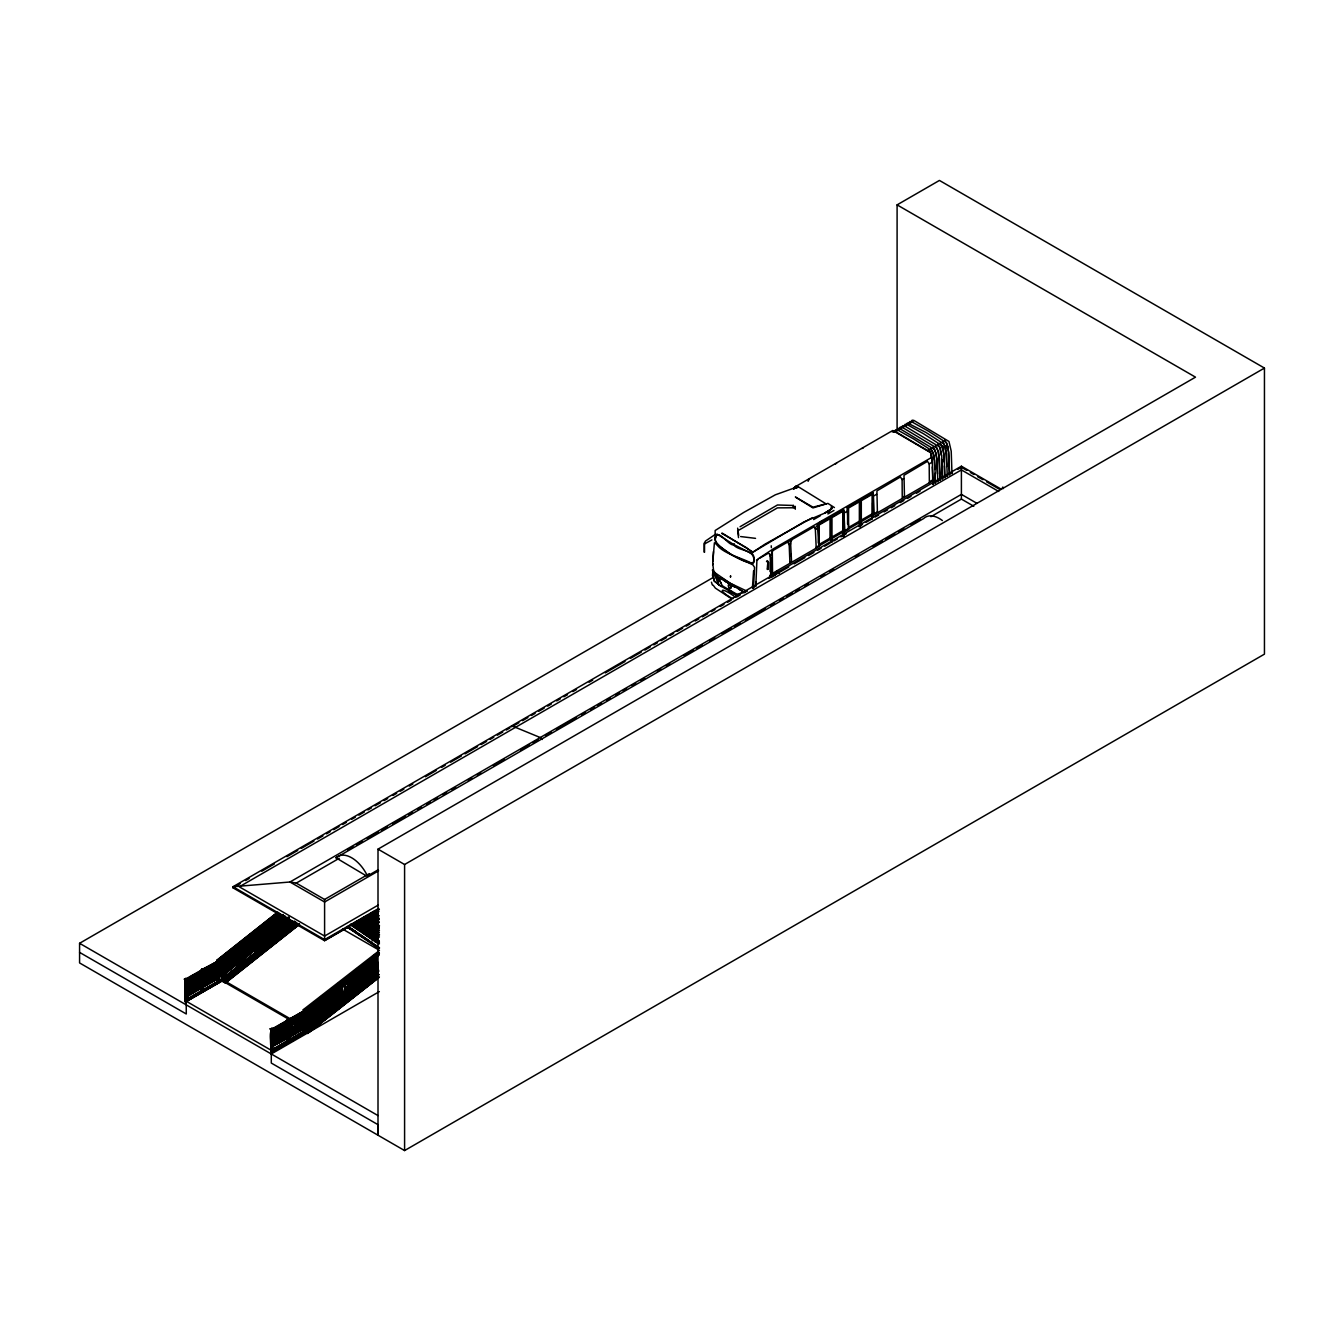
<?xml version="1.0" encoding="UTF-8"?>
<svg xmlns="http://www.w3.org/2000/svg" width="1331" height="1331" viewBox="0 0 1331 1331"><rect width="100%" height="100%" fill="white"/><g stroke="black" fill="none" stroke-linecap="round" stroke-linejoin="round"><path stroke-width="1.5" d="M185.741 1000.779L185.109 978.784L184.776 1000.596L220.73 979.766L222.277 980.93L186.323 1001.511L184.776 1000.346L185.508 978.984M185.907 978.318L185.342 995.821L185.741 978.418L186.057 994.507L201.63 985.789M186.456 984.574L186.041 979.05L186.29 1013.989L79.577 952.38M186.224 992.627L186.706 978.784L186.922 1000.912L187.089 996.636M220.73 979.766L184.776 1000.346L186.29 1001.278L186.639 979.366M186.44 990.796L186.041 985.073L201.83 975.656L186.224 984.624M217.435 969.983L202.428 978.867L217.851 969.683L218.034 972.695L202.245 981.912L202.661 991.828L200.931 991.013L201.081 986.737M201.397 987.835L201.397 982.361L186.44 991.695L186.623 993.775L201.214 984.824M201.397 978.102L201.813 982.045L186.44 990.78M186.207 1000.496L185.608 979.034L201.414 970.116L201.414 975.606M201.547 990.647L203.294 991.462L201.547 990.647L201.397 982.528M201.63 982.494L201.414 976.322M201.647 976.272L201.414 970.116M201.147 977.154L201.48 969.317L202.428 991.146M201.73 969.617L218.034 960.999L218.034 978.718L202.512 987.735L202.245 981.912M202.245 973.211L201.963 969.767M201.863 972.928L202.112 968.968L202.661 991.828M217.619 972.445L202.245 981.38L202.245 975.706L218.134 965.873M202.844 976.205L202.412 980.88M203.127 991.545L203.294 987.269M218.084 968.319L217.435 967.254L202.844 976.754M218.034 966.472L217.435 965.408M202.844 974.176L217.851 964.925L217.02 960.034L217.885 960.167L218.184 961.265L202.046 969.916L202.512 987.735M217.602 978.468L217.619 973.177L202.412 982.727L217.435 974.009M202.245 974.991L217.619 966.056L217.619 960.766M185.625 1001.877L185.458 1001.012M270.892 1029.512L269.694 1028.813M271.075 1030.46C269.694 1032.823 270.958 1060.108 272.306 1046.865L271.823 1029.029L287.696 1020.045L287.696 1025.336L272.156 1034.353L287.929 1025.486M287.696 1025.352L287.696 1020.045M288.444 1025.036L302.253 1017M186.041 990.547L201.647 981.762L186.024 991.462L201.63 982.311M218.034 967.204L202.245 975.889L217.851 966.922M184.177 979.2L185.442 980.065M217.203 981.779L217.236 978.984C214.923 981.363 221.245 983.992 217.369 981.696M218.234 982.195L217.818 960.067L218.7 960.466L218.833 978.485L218.534 960.566M218.583 977.886L218.6 959.618L217.885 977.22L202.412 985.622L217.435 976.189M218.783 982.694L218.933 960.15L222.643 976.155L237.4 963.561M219.465 978.135L219.415 982.328L219.482 960.05L222.809 976.039M304.832 1028.081L304.616 1022.175L304.799 1032.29L303.069 1031.458L303.252 1028.564M304.034 1021.892L304.084 1031.874L304.2 1021.975M303.767 1009.88L304.1 1015.952C307.844 1011.976 300.656 1007.251 304.2 1011.244M304.25 1016.035L304.317 1010.096M304.516 1021.626L304.799 1032.29M304.732 1015.769L304.466 1009.297L304.117 1015.22M272.556 1049.327L306.579 1029.462L308.143 1030.344L271.624 1050.858M184.759 1001.378L186.34 1002.559L184.759 1001.378L221.578 980.531M236.236 956.873L221.578 969.218L204.625 979.017L204.558 974.425M204.625 979.017L204.741 972.911L216.387 965.873M207.636 973.061L207.603 974.625L207.969 973.71M208.302 972.528L208.268 974.225M209.516 972.295L208.851 973.893L209.649 972.362M212.278 971.031L211.296 972.445L212.278 970.665M212.827 971.247C214.175 967.437 211.163 972.578 213.442 970.965M217.435 965.957L218.018 968.286L202.844 977.486M219.116 967.853L219.166 965.125M201.713 986.371L201.896 978.634M270.742 1050.126C273.204 1056.365 268.945 1034.653 271.225 1030.377M271.457 1041.724L271.857 1030.011M287.014 1036.633L287.546 1019.113L287.014 1040.809L288.727 1041.624L288.844 1032.024M721.119 583.045L714.93 572.696L729.937 583.094L746.724 591.047L739.004 593.759A6.705 5.357 81.4 0 1 737.923 594.042A6.073 4.675 83.9 0 1 735.694 593.559L723.532 586.555A6.073 4.509 85.8 0 1 721.768 584.708L721.768 584.708A6.705 4.758 87.8 0 1 721.252 583.494L713.549 570.3L712.734 563.412M755.875 585.058L756.873 561.016L758.104 558.887L773.361 548.805L931.8 457.332L931.084 454.37M303.268 1027.166L303.235 1023.356M303.485 1015.586L303.684 1009.747M304.217 1017.084L304.716 1009.231L305.897 1017.017M733.863 586.538L733.048 585.224L733.331 586.039M738.522 537.624L737.657 530.853L777.454 507.86L793.359 507.776L793.492 505.464L777.454 504.981L740.086 526.727M712.85 561.449L714.398 542.765L731.884 555.027L752.88 564.843L754.544 567.339L753.479 588.202M713.449 551.583L712.701 564.66M752.431 587.969L753.579 570.766M789.915 562.83L789.183 544.728L787.902 541.917M772.529 572.663L772.296 550.934L813.807 526.96L815.304 528.058L816.202 547.69M712.501 575.89L712.75 572.846L714.181 581.098L721.319 586.572L714.281 580.898L712.651 574.659M207.37 974.558L206.405 975.324L206.488 973.593M215.273 970L214.308 970.682L214.973 969.084M714.797 537.94L715.03 536.376M790.581 542.333L791.679 539.737L790.581 542.333L791.546 561.732M766.506 561.665L767.122 560.634M771.581 553.313L772.712 550.685M362.847 925.178L364.095 925.544L378.403 917.275M362.847 928.822L364.095 929.171L378.403 920.919M259.595 936.458L259.395 935.61M304.383 1010.961L288.844 1019.796L288.661 1025.702L304.2 1016.884L304.383 1010.961L290.308 1018.664M360.219 922.416L360.318 930.469L363.779 932.682L363.779 921.718L362.315 921.135L362.215 931.75M759.635 558.238L768.469 553.147C772.962 556.358 772.246 570.833 769.784 576.589M894.099 432.126L895.647 429.763L898.924 429.946M896.462 430.762L898.009 428.399L899.656 428.549L934.778 449.628L937.057 459.361L937.823 481.789M898.824 429.397L900.355 427.035L902.019 427.201L937.14 448.264L939.42 457.997L940.185 480.424M903.533 426.669L905.08 424.306L908.358 424.489M908.258 423.957L909.805 421.578L913.083 421.777M910.62 422.593L912.168 420.213L913.815 420.38L948.953 441.459L951.216 451.192L951.981 473.62M767.721 568.453L767.322 569.452L767.688 563.961M832.008 506.712L830.428 509.64L825.02 513.001L804.074 521.852L752.431 552.448L765.075 544.113L812.542 517.593M346.542 987.12C344.463 985.173 347.191 989.915 345.993 987.535M733.83 544.562L716.91 534.014C707.343 551.25 743.314 557.24 752.514 563.945C755.276 562.198 754.477 556.608 752.597 554.062L733.83 544.562L734.279 543.78M718.54 584.675L717.891 580.865L712.484 570.217M728.606 586.821L728.423 586.322A2.03 1.131 61.2 0 1 728.373 585.024L728.539 584.742A2.03 1.131 61.2 0 1 729.438 584.608L730.985 586.422A2.03 1.198 58.7 0 1 731.035 587.72L729.554 587.969A2.03 1.131 61.2 0 1 728.623 586.805M729.205 591.363L737.59 595.722L721.435 586.389M729.804 584.808A2.03 1.131 61.2 0 1 730.752 585.973L730.952 586.455A2.03 1.131 61.2 0 1 731.002 587.753L730.869 588.003A2.03 1.131 61.2 0 1 729.937 588.169L729.97 588.186M349.937 983.443L350.103 985.123L350.502 982.993M266.433 929.321L266.466 930.269M267.331 930.369L267.098 928.805M301.621 1020.694C302.054 1023.472 302.104 1017.649 301.754 1020.461M304.117 1019.28C304.649 1021.925 304.516 1016.102 304.25 1019.047M202.844 977.669L217.652 968.652L217.635 966.988M777.171 570.666L773.311 575.541M789.682 556.192L791.213 554.411M793.958 488.577L796.038 486.331L793.659 488.727L798.201 487.129L793.609 488.66L796.038 486.331L793.609 488.66L797.868 487.013M822.275 520.554L817.816 524.148L819.397 546.292L772.945 573.112M354.928 979.633C357.024 978.584 354.429 982.794 354.578 979.832M348.872 986.071C346.859 985.239 349.72 983.975 348.822 985.838M351.7 982.062L351.268 984.225L351.118 982.511M354.229 980.115L353.713 982.311L353.564 980.614M349.87 983.476C360.202 971.031 356.525 984.873 356.009 978.701M258.63 935.493L258.696 937.224M1003.308 488.56L1002.859 487.063L1002.326 487.828M894.016 432.043L896.562 431.311M896.379 430.695L897.344 429.83L914.031 439.197L932.415 450.993L934.695 460.726L935.46 483.153M898.724 429.331L901.287 428.582M903.45 426.602L905.995 425.853M908.175 423.874L910.72 423.125M910.537 422.509L911.519 421.661L928.189 431.028L946.591 442.824L948.853 452.557L949.619 474.984M715.346 534.38L705.546 541.018L704.166 543.281L704.166 552.099M892.252 431.943L894.931 431.277L930.569 452.324L932.332 462.09L933.098 484.517M217.036 960.133L275.717 913.665M217.502 959.867L277.83 912.118M219.698 960.05L218.434 959.718L222.576 979.267M219.598 959.218L223.292 979.899L221.711 978.984L218.983 959.701M236.103 953.861L237.084 958.47L235.238 946.624L238.948 966.323M238.232 965.907L239.963 966.689L236.02 946.025L240.029 965.674M238.382 957.189L236.785 945.409L237.367 949.286M252.89 933.281L256.484 953.612L254.903 952.713L251.908 933.43L255.768 952.996M253.123 936.824L252.524 932.948L253.506 933.281L257.099 953.129L255.519 952.231M253.306 932.332L257.316 951.998M254.504 932.116L255.668 943.496M274.602 938.305L270.592 918.64L274.502 935.094L289.559 922.1L274.785 933.796M272.955 929.82L271.208 918.157L272.173 918.506L275.118 934.612M238.482 966.689L235.055 947.273L238.632 966.772M237.384 945.875L240.578 966.206L238.998 965.308M253.722 932.482L257.216 948.787L272.589 936.475L271.624 932.049L256.55 944.145M269.344 919.621L273.92 939.802L272.19 939.02M269.977 919.139L273.887 935.577L273.67 939.037M271.208 918.157L275.151 938.837M218.217 960.483L235.288 948.005L220.031 960.25M235.055 947.506L236.219 946.973L239.813 966.822M236.452 946.408L252.158 934.079L237.317 946.574L252.541 935.277M253.739 932.732L269.444 920.403L254.604 932.881L269.394 921.351M269.461 920.02L270.559 919.605L273.887 935.577M271.025 919.039L277.647 913.898M254.886 949.918L239.929 962.463L236.602 946.491L240.096 962.346M252.424 934.628L237.151 945.958L240.745 966.09L239.164 965.175M252.873 933.78L255.835 949.885L252.341 933.83L253.273 933.281L256.6 949.269M269.711 920.936L254.52 932.399L258.647 951.915L257.066 951M271.557 918.989L274.668 934.978M271.807 918.706L277.713 914.031M271.89 919.205L279.277 913.349M220.064 960.416L235.254 948.97M271.907 919.355L279.294 913.515M269.295 920.703L269.827 921.601L254.72 933.53L269.91 922.084L255.169 933.946M279.693 913.598L272.439 920.253M234.938 949.369L220.164 961.065L234.805 948.57M272.023 920.004L277.929 915.329M220.696 961.964L235.337 949.452M279.809 914.247L272.106 920.503L279.909 914.896M220.281 961.714L234.905 949.219M279.826 914.397L272.556 920.902M220.68 961.797L235.437 950.101M237.683 948.687L252.757 936.575L237.534 947.872L252.191 935.527M279.943 915.062L272.672 921.551M220.78 962.446L235.138 950.517M238.066 948.77L252.84 937.074M280.026 915.545L272.223 921.152M220.513 963.028L235.587 950.916M237.8 949.336L252.873 937.224L252.008 934.395M255.086 935.643L269.744 923.298M281.54 914.53L272.373 921.967L281.623 915.029M220.896 963.095L235.67 951.399M238.182 949.419L252.957 937.723M255.469 935.726L270.243 924.03M255.186 936.292L270.592 924.18M281.64 915.179L272.472 922.616L283.237 914.663M238.299 950.068L253.073 938.372M255.585 936.375L270.742 924.28M272.872 922.682L283.204 914.497M238.948 956.024L237.966 951.449L253.406 939.22L237.85 950.8L252.64 938.122M270.459 925.328L255.169 937.274L269.927 924.446M220.597 963.511L235.787 952.048L221.129 964.393L235.886 952.697M272.556 923.098L283.32 915.146M220.78 964.759L236.103 952.746L220.696 965.291L221.528 966.705L236.186 954.36M238.066 951.066L253.389 939.07L252.557 937.64M255.352 937.39L270.675 925.378M272.639 923.697L283.42 915.279M255.436 937.873L270.26 925.145M283.453 915.445L272.522 924.08L272.955 925.394L284.767 916.044L272.988 925.561M220.913 965.324L236.219 953.395M238.182 951.632L253.09 939.47L253.955 944.544M272.755 924.263L283.536 915.928M253.522 939.869L238.698 952.364M283.57 916.094L273.288 925.145M221.013 965.973L235.787 954.277M253.073 940.584L238.715 952.53M283.22 916.726L273.271 924.995M253.472 940.668L238.831 953.179M221.129 966.622L235.903 954.926M238.415 952.929L253.189 941.233M270.476 927.557L256.118 939.486M221.212 967.105L236.286 955.009M253.572 941.316L238.915 953.662M256.201 939.969L270.859 927.624M273.071 926.043L285.2 916.277M221.245 967.271L236.02 955.575M238.532 953.578L253.306 941.882M255.818 939.902L270.576 928.206M273.105 926.21L284.917 916.859M236.402 955.658L221.329 967.753L212.927 972.678M253.689 941.965L238.615 954.077L253.406 942.548M255.901 940.385L270.559 928.04M273.188 926.692L285.3 916.926M221.362 967.92L236.552 956.473L221.894 968.818L236.203 956.706M271.241 928.489L254.57 941.683L254.071 937.473M273.204 926.858L285.034 917.508M253.805 942.614L238.731 954.726L253.489 943.03M270.675 928.689L256.45 941.433M273.288 927.358L285.416 917.591M256.034 941.2L271.108 929.088M285.45 917.741L273.737 927.757M256.434 941.283L271.208 929.587M273.72 927.591L285.533 918.24M254.737 942.83L271.408 929.62M273.437 928.156L287.03 917.225M236.319 957.372L221.994 969.467M273.82 928.239L287.113 917.708M236.768 957.771L221.661 969.717L236.851 958.253M271.424 930.885L256.118 942.83L270.925 930.153M288.711 917.192L273.404 929.138L287.147 917.874M254.138 944.561L238.831 956.523L253.639 943.845M237.6 963.611L236.752 958.719L221.661 970.848L237.068 958.303M253.705 940.718L254.288 944.594L238.948 957.155L254.454 945.26M270.992 927.025L271.574 930.918L256.201 943.313L258.031 952.397L256.284 951.615M288.91 917.242L273.371 928.971M221.661 970.848L236.968 958.686M254.238 944.993L238.948 957.155L240.096 960.516M256.384 943.429L271.524 931.301M273.67 929.737L288.81 917.625M256.65 943.712L271.74 931.584M273.936 930.036L288.877 918.19M239.264 957.838L253.922 945.492L255.053 952.597L256.633 953.495L253.422 933.314M288.577 918.606L274.253 930.702M236.718 959.668L222.477 972.246M254.421 946.225L239.347 958.32L254.537 946.873M271.707 932.532L257.083 945.043M288.993 918.839L274.369 931.351M222.593 972.894L237.251 960.549L222.51 972.412M239.38 958.486L254.138 946.79M256.667 944.794L271.424 933.098M273.953 931.118L287.246 920.586M271.823 933.181L257.199 945.692M274.485 931.999L289.11 919.488M221.628 970.682L222.71 973.543L237.367 961.198L222.626 973.061M240.961 957.971L254.67 947.689M256.767 945.443L271.541 933.746M274.053 931.767L288.827 920.07M271.94 933.83L256.883 946.091L272.073 934.645M289.226 920.154L274.136 932.249L288.943 920.719L289.476 921.601L274.369 933.547M222.31 973.477L237.084 961.781M222.393 973.959L237.484 961.847M239.68 960.267L254.337 947.922M256.234 943.479L257.382 946.823L271.624 934.246M274.253 932.898L288.91 920.553M221.079 975.257L221.878 978.867L223.458 979.766L220.097 959.551L223.907 979.4L222.344 978.501M222.427 974.126L237.201 962.429M237.584 962.18L235.504 946.624M238.515 961.448L236.269 946.025M239.713 960.433L254.487 948.737M255.802 947.755L253.456 932.216M256.267 947.389L254.071 931.717M256.999 946.757L271.873 935.71M273.554 933.697L271.657 919.971M274.286 933.064L289.443 921.451M222.51 974.608L237.584 962.513M254.87 948.82L239.796 960.915L254.587 949.386M222.543 974.774L237.301 963.078M274.402 933.713L289.592 922.267L274.752 934.761L273.903 929.87M222.926 974.858L237.7 963.162M254.986 949.469L240.329 961.814L254.687 949.885M257.499 947.472L271.857 935.543M272.306 935.943L257.465 948.454M237.816 963.81L222.959 975.007M257.615 948.121L272.389 936.425L269.444 920.403M274.901 934.445L289.676 922.749M290.408 922.516L291.206 926.126L289.626 925.211M291.023 922.017L291.672 925.76L290.091 924.845L289.027 919.006M289.892 923.232L275.434 935.593L273.92 934.578L275.434 935.593M274.685 935.61L289.942 923.564M272.09 939.37L220.364 980.315L272.339 938.904M273.737 937.806L275.301 938.704M275.284 936.575L294.683 921.218M275.317 936.808L294.717 921.451M221.062 980.714L295.415 921.851M221.229 980.814L295.582 921.95M294.633 923.398L221.944 981.213L294.667 923.631M223.126 981.746L221.994 980.714L294.584 923.398M222.061 981.097L296.264 922.499M222.992 981.629L297.295 923.098M298.626 923.847L224.34 982.428L225.372 982.993L299.575 924.396M225.372 982.993L299.508 924.03L225.139 982.544L287.729 1018.681M303.834 1027.965L310.289 1022.89M331.303 1006.336L334.53 1003.79M310.14 1031.542L379.418 977.004M308.542 1024.071L303.684 1027.881L307.045 1030.161L376.656 975.523M303.751 1028.247L308.592 1024.437M319.939 1015.536L323.167 1013.007M340.303 1000.845L327.359 1011.011L358.189 986.937M343.548 998.3L358.106 986.87M323.533 1013.407L304.732 1028.83L324.115 1013.54L308.592 1025.003L308.176 1022.557L323.1 1010.961M306.03 1029.595L323.915 1015.636M327.077 1013.074L375.708 974.974M306.979 1029.795L376.59 975.157M309.474 1029.495L306.263 1032.141L307.627 1033.522L378.853 977.62M312.752 1027.066L315.946 1024.421M325.696 1016.901L340.237 1005.354M361.317 988.95L369.369 982.494M372.647 980.049L375.858 977.403M309.524 1029.662L306.38 1032.357L345.428 1002.077M312.852 1027.266L316.013 1024.571M319.34 1022.191L345.178 1001.761M354.944 994.24L358.189 991.695M361.433 989.149L369.436 982.644M372.763 980.265L375.908 977.57M348.589 999.465L358.388 991.911L348.705 999.564M361.466 989.199L369.719 983.01L361.666 989.399M372.796 980.315L376.191 977.936L372.996 980.498M306.612 1032.606L345.478 1002.11M307.561 1033.139L378.786 977.237M303.401 1009.58L379.451 950.45M323.533 1001.128L322.651 995.289L323.533 995.655M339.605 988.634L338.856 982.677L340.936 996.287L340.187 992.527M339.638 982.078L341.867 997.751L339.638 982.078L343.531 1001.877M340.852 982.062L341.984 987.951M356.775 973.111L356.425 969.218M357.107 968.486L360.917 989.316L359.204 988.517L358.222 981.613M375.392 971.68L373.279 956.124M376.024 971.197L373.795 955.525L378.387 975.739L374.444 956.107M374.577 954.909L377.106 970.349L374.577 954.909L375.542 955.259L378.67 971.264M375.309 954.543L377.738 966.472L375.558 954.76M306.08 1015.387L304.649 1009.48L306.529 1015.836M321.037 997.019L324.664 1016.551M326.062 1015.453L322.618 996.237M322.651 995.289L325.912 1015.37M338.507 983.443L342.433 1002.509M357.673 968.253L361.317 987.835M373.013 956.124L377.372 975.357M304.084 1010.512L378.503 952.63M319.274 998.899L306.313 1009.747M321.353 998.782L305.98 1009.979L321.387 997.834L321.803 1001.394L306.995 1013.64M320.721 996.986L325.363 1016.967L323.649 1016.169L320.621 996.869L323.15 1012.309M321.836 996.852L325.829 1016.601L324.265 1015.686M323.866 996.653L338.44 984.008L323.15 995.887L324.132 1000.313L338.939 988.051M338.673 983.759L342.183 999.631L338.19 983.409M340.453 982.544L344.23 1002.293L342.516 1001.494M341.235 982.577L355.726 970.565M356.292 970.049L360.302 989.798L358.738 988.883L357.656 981.679M358.039 977.403L356.758 969.5L360.768 989.432M357.057 968.735L361.05 984.973M358.821 969.65L373.778 957.089L358.089 968.735L359.054 973.144M373.978 956.473L376.956 972.595L373.279 956.407M374.227 956.107L377.771 976.222L376.207 975.307L373.479 957.954M377.971 964.892L376.157 954.776L376.69 959.451M379.318 952.979L376.44 955.941M338.407 984.957L323.882 996.803M355.859 971.38L341.352 983.226M358.405 969.401L373.745 958.037M379.019 953.379L376.024 955.708L379.402 953.462M321.32 998.616L306.529 1011.044M338.789 985.04L323.999 997.468M341.435 983.725L356.259 971.464M358.937 970.299L373.728 957.887M321.054 999.198L306.513 1010.878M323.583 997.218L338.507 985.606M341.052 983.642L355.976 972.029M358.521 970.049L373.861 958.686M321.436 999.282L306.646 1011.693M341.135 984.125L356.375 972.112M379.219 954.527L376.673 957.239M306.23 1011.444L321.154 999.847M323.699 997.867L339.006 986.338L324.198 998.599M341.169 984.291L356.508 972.928M358.638 970.698L373.978 959.352M376.257 957.006L379.235 954.676M306.762 1012.342L321.553 999.93M341.585 984.524L356.059 972.512M306.346 1012.109L321.686 1000.746M323.816 998.516L339.122 987.003L324.315 999.248L338.823 987.402M341.285 984.94L356.625 973.577L341.368 985.422L356.708 974.059L341.401 985.589L342.017 986.97M306.463 1012.758L321.387 1001.145M373.795 960.4L359.27 972.246M306.845 1012.824L321.353 1000.979M374.177 960.483L358.838 971.846L373.645 959.584M356.741 974.225L341.501 986.238L356.824 974.708M321.886 1001.877L306.546 1013.24M339.355 988.301L324.015 999.664M373.878 960.899L358.954 972.495M341.035 982.561L341.884 987.452L356.409 974.475M358.921 973.477L374.31 961.298M309.141 1029.578L307.594 1020.428L323.183 1008.133L322.318 1003.225L307.078 1015.27L306.729 1014.488L322.002 1002.526M324.198 1000.912L339.472 988.95M341.485 987.219L356.941 975.373M358.954 973.643L374.394 961.781M306.779 1014.521L321.919 1002.043L307.078 1014.139M341.701 987.352L357.141 975.407L356.325 970.665L341.335 983.06M373.362 956.839L374.61 961.831L359.021 974.126L360.036 978.701M306.812 1014.971L322.069 1002.925M339.538 989.349L324.115 1001.444L339.372 989.399L340.021 994.257M359.054 974.292L374.477 962.18M348.123 983.359L356.841 975.823M360.219 979.816L359.47 974.525L374.31 962.246L375.192 967.304M324.448 1002.127L339.255 989.865M348.19 983.493L356.725 976.288M359.37 974.957L374.194 962.712M307.394 1015.952L321.869 1003.94M349.787 982.977L357.224 977.021M374.277 963.195L359.886 975.69M308.576 1015.204L322.435 1004.988L307.511 1016.601M324.564 1002.775L337.991 992.327M374.81 964.093L359.986 976.338M308.692 1015.852L322.518 1005.487L307.627 1017.25M339.605 991.828L325.08 1003.674M359.603 976.255L374.943 964.908M339.987 991.894L325.18 1004.156M345.944 987.303L346.343 987.469M374.909 964.742L359.686 976.754L374.643 965.308M308.809 1016.501L322.235 1006.053M339.704 992.477L325.197 1004.323M322.634 1006.136L307.411 1018.148L322.352 1006.702M359.803 977.403L375.026 965.391M324.897 1004.722L340.237 993.359L325.014 1005.371M307.511 1018.797L322.751 1006.785M340.204 993.209L324.98 1005.221L339.904 993.608M360.219 977.636L374.726 965.79M307.544 1018.964L322.335 1006.535M359.952 978.218L375.176 966.206L360.252 977.803M307.927 1019.047L322.851 1007.434M351.817 984.907L354.811 982.594M360.335 978.302L374.843 966.439M307.478 1019.779L322.435 1007.184M342.35 992.477L359.187 979.383M375.375 967.338L359.919 979.2L374.876 966.605M307.511 1019.945L322.967 1008.083M340.437 994.507L324.947 1006.203M358.754 985.822L343.415 997.185L342.633 992.876L354.911 983.243M340.653 994.556L325.063 1006.835L327.243 1015.503L325.679 1014.588L327.393 1015.387L326.744 1011.643M358.139 981.13L342.533 993.259L357.69 981.845M360.768 982.96L376.007 970.948L360.684 982.478L360.002 979.683L374.959 967.105M323.117 1008.682L307.627 1020.594L308.875 1025.569L324.148 1013.69M325.097 1007.001L340.57 995.089M360.019 979.849L375.508 967.936M340.986 999.814L326.328 1011.993L325.513 1007.251L340.353 994.956L341.202 999.864M375.808 971.996L360.851 984.591L360.435 980.082L375.275 967.803L376.557 972.944L360.884 985.09L357.706 968.968L361 988.301M325.829 1007.916L340.22 995.422M360.651 980.115L375.159 968.269M323.267 1009.73L308.443 1021.992M325.945 1008.582L340.719 996.154M375.658 968.985L360.318 980.348M321.486 1011.46L308.476 1022.158M325.529 1008.332L338.956 997.884M342.999 994.756L358.338 983.393M361.949 980.015L375.392 969.567M323.366 1010.395L308.592 1022.807M340.836 996.803L326.062 1009.231M343.531 995.638L358.305 983.226M375.775 969.65L360.435 980.997M325.646 1008.981L340.57 997.385M343.115 995.405L358.455 984.042M362.065 980.664L375.908 970.449M323.483 1011.044L308.709 1023.456M340.952 997.451L326.162 1009.88M343.631 996.287L358.006 983.626M308.293 1023.206L323.633 1011.859L308.409 1023.872M325.762 1009.63L339.189 999.182M343.215 996.054L358.555 984.69M307.478 1019.712L309.308 1029.445L307.577 1028.663L306.496 1020.91M324.548 1011.211L322.435 995.937M360.801 983.127L376.141 971.763M343.415 997.185L358.239 984.94M376.107 971.597L360.884 983.609L375.841 972.162M310.007 1023.356L323.832 1012.991L308.908 1024.604M327.476 1009.78L340.902 999.331M343.448 997.352L358.372 985.755M340.886 999.165L325.945 1010.778M361.3 983.859L376.224 972.246M341.318 999.564L326.062 1011.427L341.401 1000.063M343.947 998.084L358.455 986.238M376.34 972.894L361.416 984.507L357.839 968.402M324.714 1013.224L321.204 997.335M341.734 1002.11L343.298 1003.008L339.455 983.143L342.832 1003.374L341.119 1002.592M343.581 998.549L340.287 982.661M358.338 985.589L343.381 998.167L358.671 986.288M376.457 973.327L361.25 985.689M362.631 984.408L376.54 973.81M361.832 985.589L360.318 984.574L361.832 985.589L377.072 973.543L375.608 972.678L377.072 973.543M375.708 973.327L377.205 974.209L361.949 986.254L360.418 985.206M378.021 976.288L307.777 1030.893L306.23 1029.994L324.431 1015.57L325.995 1016.485M327.426 1013.257L376.423 975.157M376.823 974.824L378.387 975.739M306.23 1029.994L324.198 1016.019M327.459 1013.473L376.457 975.373M308.908 1028.58L306.746 1019.263M378.786 974.525L307.211 1031.192L377.971 976.056M307.095 1030.493L378.952 974.608M307.045 1031.092L377.239 976.255M378.187 977.237L307.96 1031.841L378.154 977.004M257.931 936.392L257.798 937.922M298.56 1022.441C298.893 1025.219 299.176 1019.28 298.693 1022.191M776.672 573.528L773.561 575.125M261.658 934.844L261.824 933.697M929.354 482.804L929.188 463.903L927.474 461.341L903.999 475.267L904.464 496.53M262.39 934.262L262.706 932.565M260.277 935.626L260.027 934.728M268.13 929.737L267.381 928.106M260.194 936.026L260.161 933.314M902.252 498.46L902.102 479.543L900.405 476.98L876.929 490.889L877.395 512.169M204.741 972.911L219.931 963.977M204.492 977.636L209.549 974.658M204.458 978.917L221.329 969.001M202.196 969.101L203.127 987.369M185.358 979.067L186.473 978.801M189.551 977.187L201.647 970.648M201.83 970.366L186.224 979.666L201.647 971.197M218.034 960.999L202.661 969.916L202.245 974.974M201.231 971.131L186.639 980.082M202.428 970.482L212.444 964.493M202.844 970.549L217.868 961.831M217.868 962.563L202.428 971.031M186.224 981.296L201.647 972.828M202.428 972.479L217.435 963.045M201.231 973.31L186.224 982.028L201.647 973.377M202.428 972.662L217.851 964.193M202.844 972.911L217.435 963.777M186.207 982.76L201.647 974.109L186.639 982.993M202.428 973.394L217.435 964.493M202.844 973.46L217.851 964.742M186.207 983.476L201.231 974.042M186.639 983.542L201.231 974.591M217.851 965.474L202.844 974.359M187.738 983.526L201.83 975.839M202.428 975.274L218.034 966.306M201.83 976.388L186.041 985.256L201.83 976.571M186.207 986.055L201.231 976.621M186.639 986.121L201.647 977.403L186.623 987.02M186.207 986.787L199.55 979.034M201.647 978.135L186.623 987.569M202.428 978.152L217.435 969.434M201.647 978.851L186.207 987.502L201.647 979.034M202.844 978.202L217.851 969.5M217.851 970.216L202.428 978.701M186.207 988.966L201.231 979.516M186.623 989.016L201.647 980.315L186.623 989.748M204.092 978.634L217.851 970.948L202.428 979.599M201.214 980.98L186.623 989.931M204.092 979.366L217.851 971.863M201.647 981.03L186.623 990.48M202.245 981.38L217.851 972.395M217.851 972.944L202.245 982.095L202.412 987.086L217.402 977.486M202.412 982.178L218.034 973.227M201.214 983.542L186.623 992.51M202.412 982.894L217.851 974.425M202.412 983.626L217.851 975.157L202.844 984.591M202.844 983.692L217.851 974.974M186.207 993.708L201.647 984.524L186.623 993.225M186.207 994.257L201.214 985.007M186.207 994.989L201.214 985.556M186.207 995.172L201.214 986.454M202.412 985.805L217.435 977.104M186.623 995.405L201.214 986.271M186.207 995.904L201.63 987.236L186.623 995.954M217.851 977.886L202.412 986.354M186.207 996.437L201.214 987.186M186.623 996.686L201.214 987.735M202.229 987.402L217.851 978.618M186.29 997.085L201.813 988.068M185.342 999.997L187.072 1000.812M897.094 430.828L897.094 204.874L939.436 180.434L1264.45 368.071L1264.45 654.137L404.591 1150.566L79.577 962.929L79.577 943.296L713.433 577.355M795.206 486.797L892.768 430.495L930.07 452.357M835.452 463.903L836.617 463.238M862.105 448.497L863.287 447.832M813.64 519.572L820.362 515.696M833.938 510.455L827.899 513.949L830.428 509.64L825.02 513.001L832.308 508.459L831.16 506.762L831.991 506.712M818.249 542.998L818.249 524.397L843.754 509.673L844.886 531.568L848.712 529.355L847.148 507.211M818.449 524.514L830.81 517.36L830.81 541.867M831.193 517.143L843.571 510.006L843.571 536.543M847.78 507.577L860.142 500.439M872.886 493.069L860.525 500.223L860.525 524.713M770.183 555.709L771.747 554.811M789.183 544.728L790.747 543.83M815.47 529.555L818.632 527.741M844.12 513.017L847.947 510.805M933.098 480.641L874.217 514.648L873.452 496.08L876.597 494.267M902.102 479.543L903.666 478.644M929.188 463.903L932.332 462.09M770.017 571.565L770.333 562.231M819.231 544.379L830.028 538.157M831.975 537.025L842.773 530.786M848.562 527.459L859.36 521.22M861.307 520.088L872.104 513.866M772.512 572.397L770.948 573.312L770.017 554.212M789.949 562.331L791.512 561.516M816.236 547.157L819.397 545.327M844.886 530.62L848.712 528.407M874.217 513.683L877.362 511.919M902.867 497.129L904.431 496.28M929.953 481.506L933.098 479.692M831.975 538.473L842.773 532.234M859.36 522.667L848.562 528.889L848.562 508.026L859.36 501.804L859.36 526.66M861.307 521.536L872.104 515.297M1000.912 489.009L961.398 466.199L232.992 886.729L232.992 887.827L324.598 940.718L379.119 909.239M777.737 572.729L778.286 571.931M232.992 887.827L240.196 883.668M245.586 880.556L249.18 878.477M261.774 871.223L274.352 863.952M286.947 856.682L297.728 850.442M301.338 848.379L313.916 841.109M317.51 839.029L322.917 835.918M326.511 833.838L330.105 831.759M333.698 829.679L339.089 826.568M342.699 824.488L346.293 822.425M351.683 819.297L355.277 817.234M358.871 815.154L364.278 812.043M367.872 809.963L371.465 807.884M375.059 805.804L380.45 802.693M384.06 800.613L387.654 798.533M393.044 795.422L396.638 793.343M400.232 791.263L403.842 789.2M409.233 786.072L412.826 784.009M425.421 776.738L436.202 770.499M441.593 767.388L445.203 765.308M450.593 762.197L461.375 755.975M464.985 753.895L477.563 746.624M481.156 744.545L486.564 741.434M490.157 739.354L493.751 737.274M497.345 735.211L502.735 732.083M506.346 730.02L509.939 727.941M513.533 725.861L518.924 722.75M522.517 720.67L527.925 717.559M531.518 715.479L535.112 713.399M538.706 711.32L544.113 708.208M547.707 706.129L551.3 704.049M556.707 700.938L560.301 698.858M563.895 696.779L567.488 694.715M572.896 691.588L576.489 689.508M589.084 682.254L592.678 680.174M605.256 672.904L625.054 661.474M630.445 658.363L641.243 652.123M644.836 650.06L650.227 646.933M653.82 644.87L657.431 642.79M661.025 640.71L666.415 637.599M670.009 635.519L673.619 633.44M677.213 631.36L682.603 628.249M686.197 626.169L689.807 624.089M695.198 620.978L698.792 618.898M702.385 616.819L707.793 613.707M711.386 611.628L714.98 609.548M720.37 606.437L723.981 604.357M727.575 602.278L731.168 600.214M736.559 597.087L740.169 595.024M743.763 592.944L747.356 590.864M752.747 587.753L756.357 585.673M768.935 578.403L788.734 566.973M794.125 563.862L804.922 557.639M808.516 555.559L813.907 552.448M817.5 550.369L821.111 548.289M824.704 546.209L830.095 543.098M833.688 541.018L837.299 538.939M840.893 536.859L846.283 533.748M858.878 526.477L862.471 524.397M866.065 522.318L871.472 519.206M875.066 517.127L878.66 515.064M884.05 511.936L887.661 509.856M891.254 507.793L894.848 505.713M900.238 502.602L903.849 500.523M907.443 498.443L911.036 496.363M916.427 493.252L920.037 491.172M932.615 483.902L952.414 472.472M957.804 469.361L961.398 467.281L966.788 470.392M347.591 849.844L352.981 846.716M356.592 844.636L361.982 841.525M367.389 838.414L378.187 832.174M381.797 830.095L387.188 826.967M392.595 823.856L405.19 816.585M408.8 814.505L412.394 812.426M417.801 809.298L421.395 807.218M426.802 804.107L430.395 802.027M434.006 799.948L437.6 797.868M443.007 794.757L446.6 792.677M452.008 789.549L455.601 787.47M468.213 780.199L471.806 778.119M477.213 775.008L480.807 772.928M493.418 765.641L504.216 759.402M520.421 750.052L529.422 744.861M533.016 742.781L538.423 739.653M545.627 735.511L551.017 732.383M556.425 729.272L576.223 717.842M581.614 714.714L585.224 712.634M590.615 709.523L594.225 707.443M597.819 705.363L601.412 703.284M606.82 700.173L610.413 698.093M615.82 694.982L619.414 692.902M623.024 690.822L626.618 688.743M632.009 685.631L635.619 683.552M641.01 680.424L644.62 678.344M657.215 671.074L660.808 668.994M666.215 665.883L669.809 663.803M684.217 655.484L693.218 650.293M696.812 648.214L702.219 645.102M709.406 640.943L714.814 637.815M722.018 633.672L731.018 628.465M734.612 626.385L740.003 623.274M745.41 620.163L765.209 608.733M770.616 605.605L774.209 603.525M779.617 600.414L783.21 598.334M786.804 596.255L792.211 593.144M795.805 591.064L799.415 588.984M804.806 585.856L808.399 583.793M821.011 576.506L824.604 574.426M830.012 571.315L833.605 569.235M855.201 556.774L858.811 554.694M873.203 546.375L882.203 541.185M885.797 539.105L894.798 533.914M898.408 531.834L903.799 528.706M911.003 524.547L920.004 519.356M378.237 869.759L367.456 875.981L365.892 875.615L335.978 857.813L923.631 518.541A27.818 16.072 60 0 1 942.398 520.554M378.553 908.474L324.598 939.619L232.992 886.729L289.975 882.004L296.264 883.102L339.239 858.295M930.901 516.694L961.398 499.092L973.793 506.246M295.715 1021.925L223.126 979.999L186.29 1001.261L271.291 1050.342L271.291 1063.053L378.004 1124.678L378.004 1135.21L378.004 849.145L1195.504 377.155L897.094 204.874M296.264 883.102L324.598 899.457L369.369 873.618M378.603 870.823L324.598 902.002L289.975 882.004L961.398 494.367L976.987 503.368M378.004 849.145L404.591 864.501L1264.45 368.071M378.287 905.063L324.598 936.059L239.297 886.812L961.398 469.91L998.716 491.455M355.061 922.4L358.688 920.303M362.232 918.257L367.655 915.129M371.199 913.083L374.843 910.986M325.862 939.802L347.474 927.324M377.056 910.055L351.866 924.612L378.902 942.93M379.368 909.456L352.449 924.995L351.334 924.363M359.603 921.052L364.977 917.941M366.724 916.926L370.317 914.863M351.6 924.513L353.214 925.644L378.32 911.153M353.214 925.644L378.902 911.552M378.054 913.133L354.761 926.576L353.813 926.027M355.044 926.759L378.303 913.332M363.529 923.148L377.838 914.879M363.163 924.995L379.252 915.711M364.095 925.178L378.403 916.926M364.627 926.326L378.936 918.074M362.847 927.408L379.252 918.606M364.627 927.774L379.252 919.338M378.403 920.187L364.095 928.456L363.163 927.907M364.095 928.822L378.403 920.553M364.627 929.97L378.936 921.701M378.403 923.83L364.095 932.083L363.08 931.467L379.252 922.25M364.095 932.449L378.62 924.063M378.952 941.217L365.493 931.999L377.921 924.829M379.435 942.115L364.677 932.116L365.942 932.831L378.137 925.794M379.352 925.461L366.757 932.732L365.493 931.999M378.353 932.099L371.565 936.026L367.023 933.048L379.385 925.844M367.023 933.048L379.468 925.977M367.789 933.447L378.104 927.491M378.204 927.624L367.888 933.647L365.576 932.049M368.521 933.946L379.185 927.79M368.67 934.046L379.268 927.907M369.236 934.429L378.021 929.554M379.052 929.87L369.918 935.028L376.906 931.168M370.684 935.427L379.451 930.369M371.416 935.926L378.237 931.983M372.131 936.408L379.219 932.316M372.281 936.508L379.335 932.449M372.863 936.908L378.037 933.929L373.013 937.007M373.578 937.407L378.969 934.295M373.728 937.506L379.085 934.412M379.535 934.878L374.31 937.906L378.786 940.967M375.026 938.388L378.536 936.558M375.758 938.887L379.418 936.957M271.291 1050.342L308.11 1029.079L308.11 1032.706M271.457 1051.54L308.143 1030.344M270.759 1051.39L272.339 1052.305L308.16 1031.658L306.579 1030.493M271.291 1053.969L379.335 991.595M222.277 980.681L186.323 1001.511M288.894 1019.263L288.028 1018.847L288.577 1041.724M271.99 1028.214L271.99 1028.946M287.479 1019.346L287.879 1041.125M287.696 1037.764L272.156 1046.599L288.112 1038.014L287.696 1032.274L287.646 1040.443L289.376 1041.275L288.993 1019.23L287.629 1019.496L288.727 1037.448M271.374 1049.776L272.938 1050.691L272.705 1028.547L271.524 1028.946L271.757 1050.542L271.84 1028.297M288.993 1019.23L287.945 1019.696L288.577 1037.531L304.383 1028.68L303.967 1022.957L303.967 1028.447L288.844 1037.514M290.141 1018.581L303.967 1010.711M288.112 1020.278L272.572 1029.113L272.156 1034.17M290.308 1019.396L304.2 1011.976L288.611 1021.077M287.929 1021.11L272.339 1029.495M288.611 1020.345L304.2 1011.793M287.513 1021.775L272.755 1030.643M289.027 1021.143L303.784 1012.275M287.929 1021.842L272.755 1031.192M288.611 1021.809L304.2 1013.423M272.339 1031.858L287.929 1023.289L272.755 1031.924M303.784 1013.906L288.611 1022.541L303.784 1013.74M287.929 1024.021L272.339 1032.407M289.027 1024.238L304.2 1014.888L288.611 1023.256L304.2 1014.704M285.832 1025.652L272.755 1033.555M288.611 1023.988L303.784 1015.187M272.755 1034.104L287.929 1024.754M288.627 1025.136L303.784 1015.919M288.627 1025.502L303.967 1016.202M287.879 1026.001L272.755 1035.402M272.339 1035.152L288.112 1026.317L288.112 1031.974L272.755 1041.607M288.661 1031.924L288.844 1026.001L304.383 1016.984L304.2 1023.09M287.513 1027.266L272.339 1035.884L287.929 1027.332M288.611 1026.567L291.988 1024.654M304.2 1017.999L288.611 1027.116L299.142 1021.609M288.611 1027.299L291.988 1025.369M272.755 1036.683L287.929 1028.048L272.755 1036.866M272.339 1037.348L287.513 1027.998M291.988 1025.918L289.027 1028.264M272.755 1037.398L287.513 1028.547M292.404 1026.168L288.611 1027.831M292.404 1026.351L289.027 1028.996M287.513 1029.445L272.755 1038.313M292.404 1026.883L288.611 1028.564M287.929 1029.512L272.755 1038.862M292.404 1027.066L289.027 1029.712M287.513 1030.177L272.339 1038.796L287.929 1030.244M288.611 1029.479L291.988 1027.565M292.404 1027.615L288.611 1030.028L297.462 1025.469M291.988 1028.281L288.611 1030.194L302.52 1022.774M272.755 1039.578L287.513 1030.909M287.929 1031.691L272.755 1040.31L272.339 1034.47M288.611 1030.743L303.967 1022.408M288.627 1031.342L303.967 1022.225M288.428 1031.974L304.15 1022.89M272.339 1041.374L288.112 1032.523L272.572 1041.541L272.572 1046.832M288.611 1032.041L304.383 1023.206M288.844 1032.207L303.967 1023.14M272.339 1042.106L287.513 1032.756M272.755 1042.156L287.929 1033.538L272.755 1043.071M304.2 1024.221L288.611 1032.59M272.339 1042.822L287.929 1034.453M304.2 1024.937L288.611 1033.322M288.611 1034.237L304.2 1025.852M287.929 1034.986L272.339 1043.554L287.929 1035.169M288.611 1034.952L304.2 1026.584M272.339 1045.001L287.513 1035.651M272.755 1045.068L287.929 1036.45L272.339 1044.818M304.2 1027.116L288.611 1035.501M274.036 1044.785L287.513 1037.115M304.2 1027.848L288.611 1036.233M287.929 1037.897L272.339 1046.282L287.929 1037.182M272.073 1050.176L271.274 1028.447M272.938 1050.691L271.524 1049.677M218.999 959.984L222.743 979.366M218.7 981.929L218.534 960.45M292.088 1023.456L309.274 1013.706L292.088 1023.456L292.221 1029.695L309.424 1019.962L309.125 1013.623M292.188 1028.381L309.391 1018.648M304.732 1018.099L304.317 1009.397M303.867 1031.026L305.431 1031.941L305.398 1021.742M704.931 543.73L711.919 539.887M809.248 479.027L808.083 481.323M756.474 560.068L758.354 559.303M794.674 487.861L775.324 494.816L743.746 512.435L715.146 530.52L715.146 533.781M304.649 1010.129L304.566 1018.198M305.032 1009.896L306.23 1015.486M272.705 1028.547L272.938 1046.499M773.111 573.012L770.117 576.157A3.144 1.813 -60 0 0 770.948 574.26M826.368 503.767L812.975 507.178L795.339 496.995L812.975 507.926L827.899 503.384L834.421 507.577M269.927 920.237L273.204 939.403M236.219 946.973L239.197 967.304L237.617 966.406L234.921 949.07M220.314 959.568L235.138 948.321M376.157 954.776L376.873 960.549M375.309 955.408L378.52 971.38M358.305 968.619L362.331 988.218L360.768 987.303M356.908 969.717L360.119 985.689M344.047 998.183L341.069 982.062L341.019 983.476M339.039 983.642L342.134 1002.975M306.063 1009.247L307.311 1015.22L321.786 1003.458M262.889 932.133L262.573 933.846M813.773 526.993L815.304 528.058L817.816 524.497M787.486 542.166L789.017 543.231M903.633 427.218L901.087 427.966L902.717 425.67L904.381 425.837L939.503 446.9L941.782 456.633L942.548 479.06M740.635 536.559L755.542 538.356M254.67 932.182L255.136 937.107M358.455 968.502L361.55 988.833M363.113 932.881L371.532 937.556M717.309 576.672L743.913 592.029M797.635 486.347L826.118 503.917M201.73 969.833L202.844 970L202.844 974.908L217.435 965.225M252.574 933.73L255.918 953.096M735.427 597.07C718.441 584.925 718.307 591.18 732.899 598.75M358.172 974.858L341.485 988.051M309.424 1019.962L292.221 1029.695M722.184 533.115L752.115 551.566M721.735 533.382L746.525 547.707L751.832 551.982M291.472 921.568L293.003 922.45M291.788 923.514L293.369 924.413M289.043 922.599L290.557 923.614M291.173 923.997L292.753 924.895L292.105 921.168M291.023 924.113L292.587 925.028L291.955 921.285M289.16 923.415L290.69 924.28L275.534 936.092L274.02 935.227L275.55 936.259M290.241 924.729L291.822 925.627M289.476 925.344L291.056 926.243L289.792 919.455M272.838 923.664L272.023 918.922M269.711 923.148L254.936 934.828M270.692 925.544L269.511 922L255.269 934.595M270.659 926.492L271.624 930.918M270.326 926.742L256.084 939.32M273.521 928.655L273.521 926.459M270.775 927.141L255.585 938.605L270.393 925.943L255.668 938.006L256.084 942.664M273.487 929.62L274.569 932.499M270.892 929.986L256.118 941.683M274.352 937.323L275.933 938.222L275.284 934.478M275.068 937.939L274.818 933.946M272.955 938.422L274.535 939.32M254.82 934.179L270.01 922.732L255.386 935.244M252.091 934.878L237.883 947.622M255.269 936.791L254.936 932.632M252.541 937.473L237.767 949.169M253.372 940.185L254.337 944.611M256.234 942.331L255.269 937.922M253.389 942.381L238.748 954.893L253.522 943.197M253.605 943.679L238.831 955.375M254.487 945.426L254.62 948.338M254.221 947.273L239.996 959.867M254.787 948.338L240.013 960.034M254.57 949.236L240.179 962.147M257.781 951.615L257.532 947.639M255.668 952.098L257.249 953.013M237.85 947.456L252.64 935.926L237.983 948.271M237.983 950.467L237.65 946.324M235.021 949.868L220.813 962.612M235.254 951.166L221.046 963.91M236.136 952.913L234.822 948.72M236.103 956.057L221.861 968.652M237.284 962.912L222.893 975.823M239.78 964.692L241.36 965.591M239.347 967.188L237.767 966.273L236.635 959.169L222.393 971.763M221.428 966.206L235.803 953.162L236.668 958.22M220.33 980.082L221.944 981.213M217.835 981.429L219.565 982.245M217.435 961.598L202.844 971.447M217.435 962.313L202.844 972.179M217.868 963.461L202.844 971.996M217.435 967.803L202.844 976.937M217.435 968.519L202.844 978.385M217.435 971.43L202.428 980.148M217.851 973.71L218.034 978.718M217.435 975.457L202.828 985.14M217.435 975.64L202.412 984.175M217.851 976.605L202.828 985.323M221.994 980.714L225.305 982.627M306.579 1029.712L308.143 1030.61M201.231 970.948L186.639 980.814M201.231 971.68L186.224 980.398M201.231 971.863L186.639 981.546M201.231 972.412L186.639 982.095M201.231 974.774L186.639 984.275M201.214 982.827L186.623 992.327M201.214 983.359L186.207 992.81L201.214 984.091M202.828 986.77L217.435 977.636L218.068 960.117M186.207 988.051L201.647 979.583L186.623 988.484M184.876 1000.28L186.456 1001.178M970.382 472.472L973.976 474.551M977.57 476.614L982.96 479.726M986.537 481.805L999.115 489.059M872.637 492.487L873.452 496.08M843.305 509.424L843.754 536.543M361.267 923.182L360.235 922.549M358.305 928.971L354.994 927.058M357.64 925.161L357.64 928.855L361.267 930.985M364.378 933.064L371.532 937.19M360.318 930.968L361.267 931.517M346.909 926.609L355.859 931.783M346.909 926.975L357.64 933.181M342.633 929.088L378.403 949.735M304.583 1027.033L308.11 1029.079M79.577 943.296L378.004 1115.578M220.73 980.032L222.277 980.93M373.412 958.287L359.054 970.948M376.656 960.416L377.655 965.008M373.529 958.936L359.137 971.43M376.673 960.583L377.538 965.491M374.094 960L359.17 971.597M373.761 960.233L359.387 972.894M374.826 964.243L359.902 975.856M375.475 970.049L361.067 982.544M375.741 973.493L377.205 974.209M376.041 975.423L377.605 976.338L373.745 955.758M356.176 970.981L357.141 975.407M357.773 982.328L343.415 994.989M358.122 984.291L343.714 996.786M358.671 985.339L343.747 996.952M361.466 987.935L361.333 984.008M359.986 987.918L361.699 988.7M338.49 985.456L324.115 998.117M339.056 988.7L324.099 1001.295L325.513 1006.103M339.338 990.364L324.98 1003.025M339.455 991.013L325.063 1003.507M339.688 992.31L325.313 1004.972M339.937 993.775L325.363 1006.436M340.653 997.867L326.261 1010.362M340.769 998.516L325.862 1010.279L341.202 998.915M343.298 1000.895L344.862 1001.81M343.132 1001.012L344.696 1001.927L344.197 998.067M341.884 1001.977L343.448 1002.892L339.987 982.411M324.348 999.415L339.272 987.802L324.465 1000.063M321.253 1000.33L306.879 1012.991M323.183 1008.133L321.753 1003.291M323.433 1012.908L308.875 1025.569M325.047 1015.071L326.761 1015.869M303.784 1012.458L289.027 1022.058M306.929 1014.455L306.097 1009.713M303.784 1013.007L289.027 1022.591M306.629 1014.871L305.98 1009.347M303.784 1017.217L289.027 1026.8M308.359 1021.509L322.751 1008.998L323.799 1016.052M303.784 1024.704L289.027 1034.47M303.784 1025.419L288.611 1034.769L303.784 1026.151M308.359 1028.048L309.923 1028.963M308.21 1028.181L309.774 1029.096L308.093 1019.23L309.108 1025.352M303.784 1027.615L289.027 1037.198L288.428 1031.791M304.383 1028.68L303.784 1023.24M306.197 1029.761L307.777 1030.893M288.428 1019.546L289.027 1024.787L304.2 1015.603L303.784 1010.828M306.346 1030.676L307.927 1031.608M306.38 1030.909L307.96 1031.841M287.513 1020.328L272.755 1029.911M287.513 1020.877L272.755 1030.46M287.513 1022.324L272.339 1031.126L287.929 1022.757M287.513 1023.24L272.755 1032.823M287.513 1023.789L272.755 1033.372M287.513 1025.236L272.156 1034.902L272.572 1040.626M288.428 1025.752L289.027 1030.993M288.112 1026.317L288.112 1031.974M287.696 1026.251L287.513 1029.994M287.513 1026.534L272.755 1035.951M287.513 1028.713L272.755 1038.13M287.513 1031.442L272.339 1040.676L272.339 1046.282M289.027 1033.022L304.2 1024.388L289.027 1033.738M287.513 1034.021L272.755 1043.62M289.027 1035.934L304.2 1027.299L289.027 1036.649M272.339 1044.103L287.929 1035.718L272.755 1044.519M358.904 929.62L358.904 923.764M371.349 936.009L375.176 938.488M377.871 940.468L379.368 941.366M722.084 578.303L729.97 583.094M730.237 597.902L715.363 588.119L713.183 585.191M365.942 932.831L379.052 941.732M357.64 928.855L357.956 925.178M364.078 933.231L378.902 943.263M350.535 924.246L379.451 943.845M354.978 927.491L358.372 929.803M363.479 933.264L377.854 943.097M350.436 924.845L378.437 943.812M347.973 926.393L378.603 947.156M350.602 928.239L355.693 931.7M359.104 934.013L369.303 940.934M376.124 945.542L379.518 947.855M347.873 926.825L379.435 948.121M347.208 926.609L379.002 948.371M346.775 926.858L379.102 948.77M270.077 919.538L273.77 939.936M254.188 932.116L257.865 952.514M361.416 931.284L361.416 922.483M338.972 983.077L342.683 1003.507M305.764 1009.148L306.529 1016.535M542.316 739.47L540.22 737.524L511.736 725.811L511.736 726.892M235.055 947.273L237.118 962.546M304.982 1009.514L305.747 1017.134M944.894 440.128L948.105 446.75L949.336 473.903M942.531 441.493L945.759 448.114L946.823 466.532M940.168 442.857L943.396 449.479L944.211 462.04M937.806 444.221L940.352 447.898L941.533 455.585M935.443 445.586L938.671 452.207L939.902 479.36M933.081 446.95L936.309 453.572L937.457 473.936M930.718 448.314L933.946 454.936L934.844 469.444M928.356 449.678L930.901 453.355M270.742 918.523L272.922 934.196M252.79 932.948L254.437 944.478M375.359 954.31L376.839 964.027M771.897 576.939L773.178 575.059L772.313 576.539M771.231 545.793L771.364 547.64M712.484 569.918L718.84 584.608M727.608 582.396L727.408 581.98A1.697 0.948 61.2 0 0 727.059 581.763L725.462 581.664L725.129 580.266M711.453 582.196L712.301 584.925M945.692 446.484L945.942 448.148M942.964 446.334L943.596 449.512M943.246 446.883L943.479 448.547M931.401 455.485L932.083 461.042M339.521 983.276L342.649 999.282M326.577 1011.76L323.599 995.638L326.611 1015.986M254.737 932.316L257.848 948.288M240.562 961.98L237.6 945.875L241.194 965.724M342.949 993.508L343.797 998.416M308.01 1020.661L322.884 1008.549L323.732 1013.44M375.076 955.126L377.937 970.715M373.678 956.44L377.056 975.806M358.505 968.968L359.254 974.259M358.555 981.18L360.135 989.915L358.571 989L357.324 981.38M356.059 969.916L357.573 977.769M358.089 981.546L359.586 989.382M341.668 987.319L341.884 988.384M342.15 991.728L344.08 1002.409M338.44 984.008L339.289 988.916M323.366 995.921L325.296 1006.985M325.213 1017.084L321.403 996.27L322.135 1002.21M320.971 997.585L321.836 1002.493M305.897 1009.497L306.313 1011.943M305.531 1009.214L307.045 1017.05M306.912 1019.346L308.592 1029.046M307.078 1024.787L307.744 1028.53M292.57 920.802L293.219 924.529M289.326 919.638L290.491 925.711M272.223 918.956L272.988 923.348M272.955 924.313L273.803 929.221M269.711 919.954L273.055 939.32M252.158 934.079L253.006 938.987M234.872 947.772L235.72 952.68M220.364 960.017L221.129 964.393M221.661 967.504L222.077 969.95M306.446 1018.864L307.345 1016.784L306.746 1017.633M358.921 975.789L359.52 979.683M358.771 975.906L359.353 979.799M357.49 981.246L358.089 985.14M340.27 981.596L341.002 987.552M341.751 991.312L342.183 995.322M338.54 985.106L340.62 998.716M322.801 995.172L324.88 1008.782M324.132 1005.021L324.731 1008.898M322.884 1005.986L323.766 1011.826M307.112 1020.428L307.561 1024.437L306.962 1020.544M305.481 1010.811L306.363 1016.651M306.33 1021.027L306.929 1024.92M270.26 921.085L271.724 930.785M269.644 921.568L271.69 935.161L269.494 921.684M268.463 926.742L268.829 929.188M268.197 927.557L268.429 929.154M267.731 927.89L267.947 929.304M266.915 929.221L267.082 930.286M265.252 929.288L265.618 931.733M264.919 929.554L265.285 931.999M264.087 932.948C263.571 929.055 264.204 933.88 265.019 931.999M258.214 935.826L258.447 937.407M258.114 937.673L257.881 936.092L257.465 938.189M256.068 937.756L256.267 939.137M252.075 933.314L254.404 948.853M237.966 953.179L238.548 957.072M738.722 535.461L737.657 528.141M945.725 446.035L945.842 447.183M730.885 584.359L729.588 583.294L730.07 584.459M944.378 465.95L944.611 476.631M941.699 459.494L942.248 477.995M935.011 473.354L935.177 482.088M932.332 466.898L932.815 483.452M305.281 1009.78L305.182 1015.852M961.398 466.199L961.398 499.092M947.256 476.332L946.491 453.921L944.228 444.188L925.844 432.392L907.443 422.942L905.895 425.321L906.794 424.389L923.481 433.74L941.866 445.536L944.128 455.285L944.894 477.696M872.886 517.576L873.086 492.753L847.581 507.46L847.581 523.998M872.637 502.835L872.637 517.293M872.104 519.306L872.104 494.433L861.307 500.672L861.307 525.545M860.325 500.107L860.325 526.976M843.305 521.819L843.305 534.23M842.773 536.243L842.773 511.37L831.975 517.609L831.975 542.466M831.01 517.044L831.01 541.85M793.359 505.447L793.359 507.776M778.968 571.531L778.968 573.245M778.685 571.698L778.685 573.411M774.958 575.558L774.675 575.724M756.124 581.863L756.124 585.607M742.049 590.897L739.088 589.45M734.346 585.607L734.346 586.805M734.047 585.44L734.047 586.638M731.867 584.242L731.867 585.44M731.568 584.076L731.568 585.274M731.368 583.96L731.368 585.158M731.068 583.81L731.068 585.008M727.774 583.078C728.573 582.263 726.576 582.895 726.21 581.248M721.369 579.218L718.873 577.504M704.532 543.497L704.532 552.315M404.591 864.501L404.591 1150.566M375.275 937.989L375.275 942.082M373.229 935.46L373.229 939.453M372.913 935.643L372.913 939.636M372.281 936.908L372.281 940.901M364.095 921.534L364.095 932.898M362.847 921.185L362.847 932.149M360.951 923.365L360.951 930.768M324.598 899.457L324.598 940.718M272.339 1028.946L272.339 1033.854M335.978 857.813A27.818 16.072 60 0 1 367.456 875.981M795.256 506.495L795.256 508.875L795.256 506.479M210.082 971.613L210.248 973.044L211.113 969.85L210.082 971.613M210.431 971.547L210.464 972.595L210.431 971.547M730.569 575.924L730.503 577.022L730.569 575.924M732.017 584.991L732.882 585.773L732.033 584.925M353.014 982.411L352.848 981.529L353.014 982.411M735.378 586.938L734.562 586.222L735.378 586.938M753.795 558.571C758.487 573.362 710.288 544.812 715.512 538.023C717.426 527.475 728.124 545.494 733.614 544.961C738.871 551.001 752.73 549.487 753.795 558.571M301.222 1021.809C299.359 1023.589 301.222 1018.082 301.222 1021.809M295.881 1023.339C296.148 1027.099 297.944 1021.842 295.881 1023.339M295.299 1024.787L295.133 1023.023L295.299 1024.787M295.648 1024.654L294.484 1025.852L295.332 1022.557L295.648 1024.654M303.701 1020.261L302.686 1021.193L302.969 1018.198L303.701 1020.261M729.455 583.81L728.756 582.895L729.455 583.81M728.307 589.45L730.603 590.997L728.307 589.45M345.478 988.451L344.413 989.598L344.812 986.437L345.478 988.451M303.352 1020.345L303.335 1019.346L303.352 1020.345M345.112 988.55L344.662 986.887L345.112 988.55M353.381 982.411L352.449 983.359L352.299 980.581L353.381 982.411M768.087 568.67C767.072 573.927 768.303 549.537 768.087 568.67M347.491 984.308L347.657 987.086L347.491 984.308M359.27 980.465L342.433 993.558L359.27 980.465M305.731 1017.666C303.884 1020.378 307.345 1018.631 305.731 1017.666M830.028 518.724L819.231 524.963L819.231 545.826L830.028 539.587L830.028 518.724M298.077 1020.977L297.795 1023.972L298.077 1020.977"/></g></svg>
